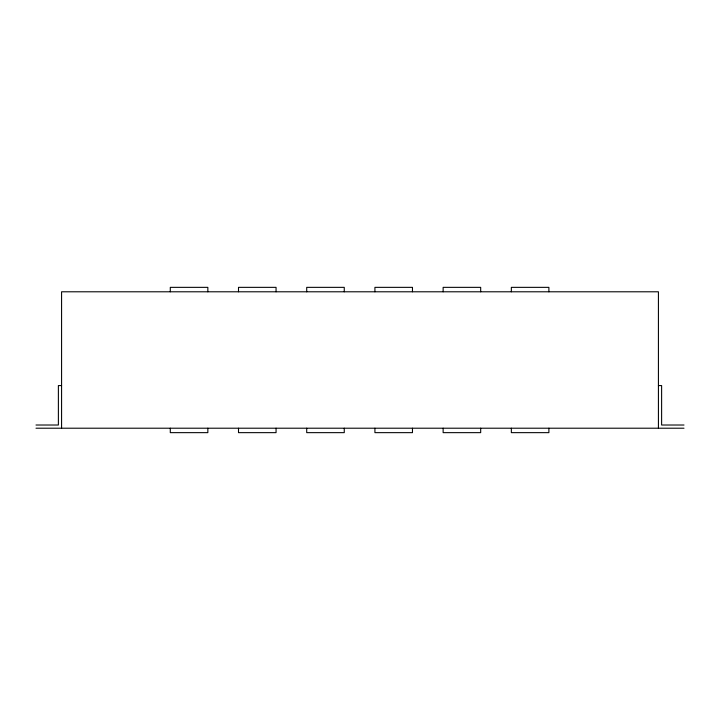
<?xml version="1.0" encoding="UTF-8"?>
<svg xmlns="http://www.w3.org/2000/svg" width="720" height="720" viewBox="0 0 720 720"><rect width="100%" height="100%" fill="white"/><g stroke="black" fill="none" stroke-linecap="round" stroke-linejoin="round"><path stroke-width="1.08" d="M61.578 385.578L58.383 385.578L58.383 425.016L36 425.016M658.422 385.578L661.617 385.578L661.617 425.016L684 425.016M36 428.211L684 428.211M658.422 428.211L658.422 291.789L61.578 291.789L61.578 428.211M548.892 291.789L548.892 287.352L511.344 287.352L511.344 291.789M548.892 428.211L548.892 432.648L511.344 432.648L511.344 428.211M480.681 291.789L480.681 287.352L443.133 287.352L443.133 291.789M480.681 428.211L480.681 432.648L443.133 432.648L443.133 428.211M412.47 291.789L412.47 287.352L374.922 287.352L374.922 291.789M412.47 428.211L412.47 432.648L374.922 432.648L374.922 428.211M344.259 291.789L344.259 287.352L306.711 287.352L306.711 291.789M344.259 428.211L344.259 432.648L306.711 432.648L306.711 428.211M276.057 291.789L276.057 287.352L238.5 287.352L238.5 291.789M276.057 428.211L276.057 432.648L238.5 432.648L238.5 428.211M207.846 291.789L207.846 287.352L170.289 287.352L170.289 291.789M207.846 428.211L207.846 432.648L170.289 432.648L170.289 428.211"/></g></svg>
